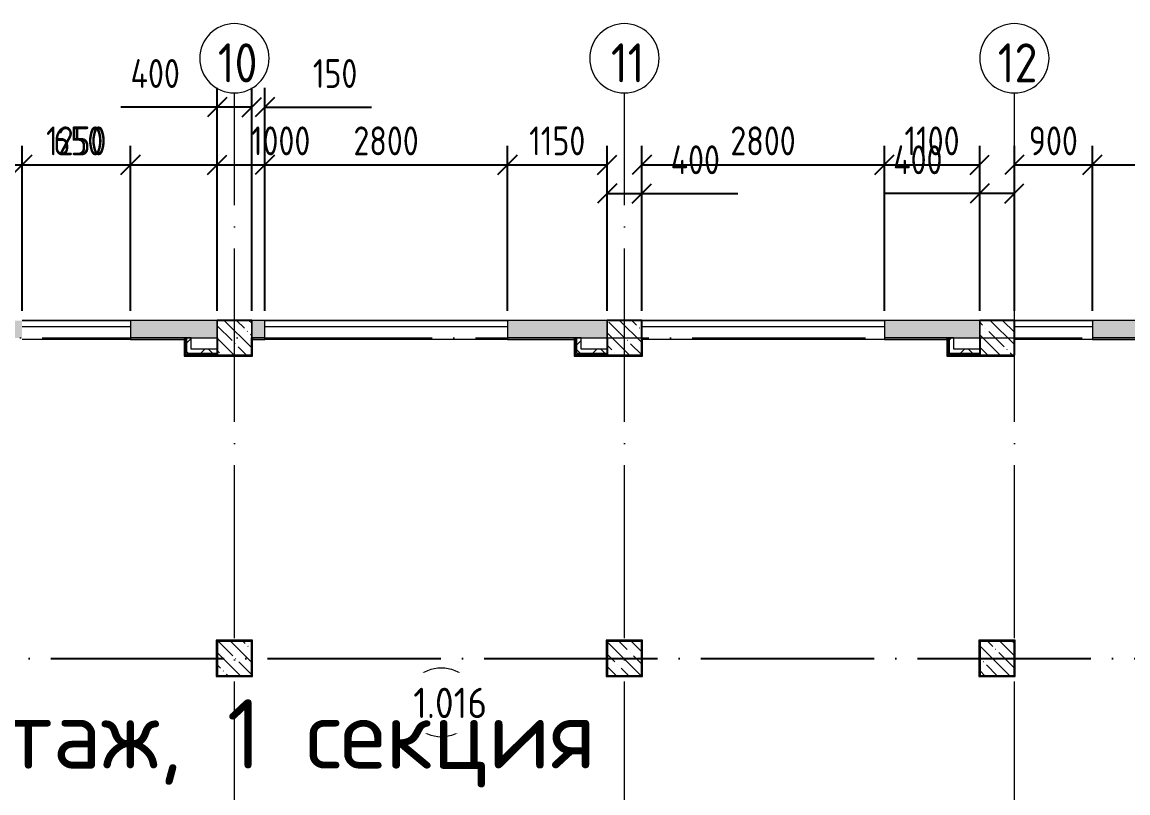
# Model space of a CAD drawing. Header units: millimetres. Extents: x -68946 to 288321, y -402657 to 324925.
# Drawn here: x 38600 to 51360, y 53122 to 62020 of the extents above; entities that cross this region are included whole.
import ezdxf

# ---------------------------------------------------------------- set-up
doc = ezdxf.new("R2010")
doc.units = ezdxf.units.MM
doc.linetypes.add('ADSK_Линия сетки', pattern=[2500, 2000, -250, 0, -250])
doc.layers.get('Defpoints').update_dxf_attribs({"color": 250})
for name, color, linetype, lineweight in [('A-____-____-DIMS', 250, 'Continuous', 9), ('A-AREA-____-IDEN', 250, 'Continuous', 9), ('A-GLAZ-____-MCUT', 250, 'Continuous', 9), ('A-GLAZ-____-OTLN', 250, 'Continuous', 5), ('A-WALL-____-MCUT', 250, 'Continuous', 13), ('A-WALL-____-PATT', 250, 'Continuous', 13), ('A-WALL-FNSH-MCUT', 250, 'Continuous', 13), ('G-____-____-TEXT', 250, 'Continuous', 9), ('I-WALL-____-OTLN', 250, 'Continuous', 9), ('S-COLS-____-MCUT', 250, 'Continuous', 25), ('S-COLS-____-OTLN', 250, 'Continuous', 9), ('S-GRID-____-IDEN', 250, 'Continuous', 9), ('S-GRID-____-OTLN', 250, 'Continuous', 9)]:
    doc.layers.add(name, color=color, linetype=linetype, lineweight=lineweight)
doc.styles.add('GOST Common', font='', dxfattribs={"width": 0.9, "height": 350})
doc.styles.add('ISOCPEUR_1', font='isocpeur.ttf', dxfattribs={"width": 0.9, "height": 250})
doc.styles.add('ISOCPEUR_6', font='isocpeur.ttf', dxfattribs={"height": 3.5})
doc.styles.get("Standard").update_dxf_attribs({"font": 'ГОСТ тип А.ttf'})
doc.styles.get('GOST Common').set_extended_font_data('GOST Common')
doc.dimstyles.new('А3', dxfattribs={"dimtxt": 333, "dimasz": 222, "dimexe": 222, "dimexo": 111, "dimgap": 111, "dimtad": 1, "dimtoh": 1, "dimdec": 0, "dimrnd": 0.0015, "dimzin": 0, "dimdsep": 46, "dimtxsty": 'Standard', "dimblk": 'OBLIQUE', "dimcen": 0, "dimclrd": 7, "dimclre": 7, "dimclrt": 7, "dimadec": 0, "dimazin": 0, "dimtfac": 1, "dimtdec": 0, "dimtofl": 0, "dimtmove": 0, "dimatfit": 3, "dimfxl": 1, "dimtolj": 1, "dimtzin": 0, "dimarcsym": 0})
pattern_1 = [(135, (0, 0), (-142.5612, -142.5612), []), (135, (142.56, 0), (-142.5612, -142.5612), [252.016, -50.403, 3.353, -47.05])]
pattern_2 = [(45, (0, 0), (-141.42136, 141.42136), []), (135, (0, 0), (-141.42136, -141.42136), [])]

# ---------------------------------------------------------------- blocks, each defined once
blk = doc.blocks.new('Окно_СКБ_2Ст1 - Окно_СКБ_2Ст_2800_ОК11Л-29018712-Кладочный план на отм_ 0_000_ Секция 1_')
at = {"layer": 'A-GLAZ-____-MCUT'}
for p, q in [((-1400, -125), (1400, -125)), ((-1400, -195), (1400, -195))]:
    blk.add_line(p, q, dxfattribs=at)
at = {"layer": 'A-GLAZ-____-OTLN'}
for p, q in [((1400, -125), (-1400, -125)), ((-1400, -195), (1400, -195))]:
    blk.add_line(p, q, dxfattribs=at)
blk = doc.blocks.new('Окно_СКБ_1Ст1 - 120_Окно_СКБ_1Ст_1250_ОК14Л-29018784-Кладочный план на отм_ 0_000_ Секция 1_')
at = {"layer": 'A-GLAZ-____-MCUT'}
for p, q in [((-625, -125), (625, -125)), ((-625, -195), (625, -195))]:
    blk.add_line(p, q, dxfattribs=at)
at = {"layer": 'A-GLAZ-____-OTLN'}
for p, q in [((625, -125), (-625, -125)), ((-625, -195), (625, -195))]:
    blk.add_line(p, q, dxfattribs=at)
blk = doc.blocks.new('Окно_СКБ_2Ст1 - Окно_СКБ_2Ст_2800_ОК11-29018754-Кладочный план на отм_ 0_000_ Секция 1_')
at = {"layer": 'A-GLAZ-____-MCUT'}
for p, q in [((-1400, -125), (1400, -125)), ((-1400, -195), (1400, -195))]:
    blk.add_line(p, q, dxfattribs=at)
at = {"layer": 'A-GLAZ-____-OTLN'}
for p, q in [((1400, -125), (-1400, -125)), ((-1400, -195), (1400, -195))]:
    blk.add_line(p, q, dxfattribs=at)
blk = doc.blocks.new('Окно_СКБ_1Ст1 - 120_Окно_СКБ_1Ст_900_ОК3л-29018700-Кладочный план на отм_ 0_000_ Секция 1_')
at = {"layer": 'A-GLAZ-____-MCUT'}
for p, q in [((-450, -125), (450, -125)), ((-450, -195), (450, -195))]:
    blk.add_line(p, q, dxfattribs=at)
at = {"layer": 'A-GLAZ-____-OTLN'}
for p, q in [((450, -125), (-450, -125)), ((-450, -195), (450, -195))]:
    blk.add_line(p, q, dxfattribs=at)
blk = doc.blocks.new('BSC_Колонна _Прямоугольная - 400x400-V17-Кладочный план на отм_ 0_000_ Секция 1_')
at = {"layer": 'S-COLS-____-OTLN', "lineweight": 5}
h = blk.add_hatch(dxfattribs=at)
h.set_pattern_fill('FP_24', color=256, style=0, pattern_type=2)
h.set_pattern_definition([(135, (-41049.98, -54675), (-142.5619, -142.5619), []), (135, (-40907.42, -54675), (-142.5619, -142.5619), [252.016, -50.403, 3.353, -47.05])])
h.paths.add_polyline_path([(-200, -200), (200, -200), (200, 200), (-200, 200)])
at = {"layer": 'S-COLS-____-MCUT'}
for p, q in [((200, 200), (-200, 200)), ((-200, 200), (-200, -200)), ((200, -200), (200, 200)), ((-200, -200), (200, -200))]:
    blk.add_line(p, q, dxfattribs=at)
blk = doc.blocks.new('BSC_Колонна _Прямоугольная - 400x400-V18-Кладочный план на отм_ 0_000_ Секция 1_')
at = {"layer": 'S-COLS-____-OTLN', "lineweight": 5}
h = blk.add_hatch(dxfattribs=at)
h.set_pattern_fill('FP_25', color=256, style=0, pattern_type=2)
h.set_pattern_definition([(135, (-45549.98, -54675), (-142.5619, -142.5619), []), (135, (-45407.42, -54675), (-142.5619, -142.5619), [252.016, -50.403, 3.353, -47.05])])
h.paths.add_polyline_path([(-200, -200), (200, -200), (200, 200), (-200, 200)])
at = {"layer": 'S-COLS-____-MCUT'}
for p, q in [((200, 200), (-200, 200)), ((-200, 200), (-200, -200)), ((200, -200), (200, 200)), ((-200, -200), (200, -200))]:
    blk.add_line(p, q, dxfattribs=at)
blk = doc.blocks.new('BSC_Колонна _Прямоугольная - 400x400-V19-Кладочный план на отм_ 0_000_ Секция 1_')
at = {"layer": 'S-COLS-____-OTLN', "lineweight": 5}
h = blk.add_hatch(dxfattribs=at)
h.set_pattern_fill('FP_26', color=256, style=0, pattern_type=2)
h.set_pattern_definition([(135, (-49849.98, -54675), (-142.5619, -142.5619), []), (135, (-49707.42, -54675), (-142.5619, -142.5619), [252.016, -50.403, 3.353, -47.05])])
h.paths.add_polyline_path([(-200, -200), (200, -200), (200, 200), (-200, 200)])
at = {"layer": 'S-COLS-____-MCUT'}
for p, q in [((200, 200), (-200, 200)), ((-200, 200), (-200, -200)), ((200, -200), (200, 200)), ((-200, -200), (200, -200))]:
    blk.add_line(p, q, dxfattribs=at)
blk = doc.blocks.new('Ось сетки - Круг_Ø8 мм-39983606-Кладочный план на отм_ 0_000_ Секция 1_')
at = {"layer": 'S-GRID-____-IDEN'}
for start, end in [(360, 180), (180, 360)]:
    blk.add_arc((0, 0), 4, start, end, dxfattribs=at)
blk = doc.blocks.new('AAR_СКБ_Марка_Помещения - Номер-17325395-Кладочный план на отм_ 0_000_ Секция 1_')
at = {"layer": 'A-AREA-____-IDEN'}
blk.add_circle((0, 1.5), 4, dxfattribs=at)
blk = doc.blocks.new('_Oblique')
at = {"color": 0, "linetype": 'ByBlock', "lineweight": -2}
blk.add_line((-0.5, -0.5), (0.5, 0.5), dxfattribs=at)
blk = doc.blocks.new('DIMBLOCK360-Кладочный план на отм_ 0_000_ Секция 1_')
at = {"layer": 'A-____-____-DIMS', "color": 7, "lineweight": -2, "transparency": 16777216}
for p, q in [((37950, 58686), (37950, 60593)), ((38600, 58686), (38600, 60593)), ((37950, 60371), (38600, 60371)), ((38600, 60371), (39677, 60371))]:
    blk.add_line(p, q, dxfattribs=at)
at = {"layer": 'Defpoints', "color": 0, "transparency": 16777216}
for p in [(38600, 60371), (37950, 58575), (38600, 58575)]:
    blk.add_point(p, dxfattribs=at)
at = {"layer": 'A-____-____-DIMS', "color": 7, "lineweight": -2, "transparency": 16777216, "xscale": 222, "yscale": 222, "zscale": 222, "rotation": 180}
blk.add_blockref('_Oblique', (37950, 60371), dxfattribs=at)
at = {"layer": 'A-____-____-DIMS', "color": 7, "lineweight": -2, "transparency": 16777216, "xscale": 222, "yscale": 222, "zscale": 222}
blk.add_blockref('_Oblique', (38600, 60371), dxfattribs=at)
at = {"layer": 'A-____-____-DIMS', "color": 7, "transparency": 16777216, "insert": (39249, 60649), "char_height": 333, "width": 1.86, "attachment_point": 5}
blk.add_mtext('\\A1;650', dxfattribs=at)
blk = doc.blocks.new('DIMBLOCK361-Кладочный план на отм_ 0_000_ Секция 1_')
at = {"layer": 'A-____-____-DIMS', "color": 7, "lineweight": -2, "transparency": 16777216}
for p, q in [((38600, 58686), (38600, 60593)), ((39850, 58686), (39850, 60593)), ((38600, 60371), (39850, 60371))]:
    blk.add_line(p, q, dxfattribs=at)
at = {"layer": 'Defpoints', "color": 0, "transparency": 16777216}
for p in [(39850, 60371), (38600, 58575), (39850, 58575)]:
    blk.add_point(p, dxfattribs=at)
at = {"layer": 'A-____-____-DIMS', "color": 7, "lineweight": -2, "transparency": 16777216, "xscale": 222, "yscale": 222, "zscale": 222, "rotation": 180}
blk.add_blockref('_Oblique', (38600, 60371), dxfattribs=at)
at = {"layer": 'A-____-____-DIMS', "color": 7, "lineweight": -2, "transparency": 16777216, "xscale": 222, "yscale": 222, "zscale": 222}
blk.add_blockref('_Oblique', (39850, 60371), dxfattribs=at)
at = {"layer": 'A-____-____-DIMS', "color": 7, "transparency": 16777216, "insert": (39225, 60649), "char_height": 333, "width": 2.3, "attachment_point": 5}
blk.add_mtext('\\A1;1250', dxfattribs=at)
blk = doc.blocks.new('DIMBLOCK362-Кладочный план на отм_ 0_000_ Секция 1_')
at = {"layer": 'A-____-____-DIMS', "color": 7, "lineweight": -2, "transparency": 16777216}
for p, q in [((39850, 58686), (39850, 60593)), ((40850, 58686), (40850, 60593)), ((39850, 60371), (40850, 60371)), ((40850, 60371), (42093, 60371))]:
    blk.add_line(p, q, dxfattribs=at)
at = {"layer": 'Defpoints', "color": 0, "transparency": 16777216}
for p in [(40850, 60371), (39850, 58575), (40850, 58575)]:
    blk.add_point(p, dxfattribs=at)
at = {"layer": 'A-____-____-DIMS', "color": 7, "lineweight": -2, "transparency": 16777216, "xscale": 222, "yscale": 222, "zscale": 222, "rotation": 180}
blk.add_blockref('_Oblique', (39850, 60371), dxfattribs=at)
at = {"layer": 'A-____-____-DIMS', "color": 7, "lineweight": -2, "transparency": 16777216, "xscale": 222, "yscale": 222, "zscale": 222}
blk.add_blockref('_Oblique', (40850, 60371), dxfattribs=at)
at = {"layer": 'A-____-____-DIMS', "color": 7, "transparency": 16777216, "insert": (41583, 60649), "char_height": 333, "width": 2.3, "attachment_point": 5}
blk.add_mtext('\\A1;1000', dxfattribs=at)
blk = doc.blocks.new('DIMBLOCK363-Кладочный план на отм_ 0_000_ Секция 1_')
at = {"layer": 'A-____-____-DIMS', "color": 7, "lineweight": -2, "transparency": 16777216}
for p, q in [((40850, 58686), (40850, 61260)), ((41250, 58686), (41250, 61260)), ((40850, 61038), (39740, 61038)), ((41250, 61038), (40850, 61038))]:
    blk.add_line(p, q, dxfattribs=at)
at = {"layer": 'Defpoints', "color": 0, "transparency": 16777216}
for p in [(41250, 61038), (40850, 58575), (41250, 58575)]:
    blk.add_point(p, dxfattribs=at)
at = {"layer": 'A-____-____-DIMS', "color": 7, "lineweight": -2, "transparency": 16777216, "xscale": 222, "yscale": 222, "zscale": 222, "rotation": 180}
blk.add_blockref('_Oblique', (40850, 61038), dxfattribs=at)
at = {"layer": 'A-____-____-DIMS', "color": 7, "lineweight": -2, "transparency": 16777216, "xscale": 222, "yscale": 222, "zscale": 222}
blk.add_blockref('_Oblique', (41250, 61038), dxfattribs=at)
at = {"layer": 'A-____-____-DIMS', "color": 7, "transparency": 16777216, "insert": (39851, 61593), "char_height": 333, "width": 1.95, "attachment_point": 1, "line_spacing_factor": 1.022761}
blk.add_mtext('\\A1;400', dxfattribs=at)
blk = doc.blocks.new('DIMBLOCK364-Кладочный план на отм_ 0_000_ Секция 1_')
at = {"layer": 'A-____-____-DIMS', "color": 7, "lineweight": -2, "transparency": 16777216}
for p, q in [((41250, 58686), (41250, 61260)), ((41400, 58686), (41400, 61260)), ((41250, 61038), (41028, 61038)), ((41400, 61038), (42632, 61038))]:
    blk.add_line(p, q, dxfattribs=at)
at = {"layer": 'Defpoints', "color": 0, "transparency": 16777216}
for p in [(41400, 61038), (41250, 58575), (41400, 58575)]:
    blk.add_point(p, dxfattribs=at)
at = {"layer": 'A-____-____-DIMS', "color": 7, "lineweight": -2, "transparency": 16777216, "xscale": 222, "yscale": 222, "zscale": 222}
blk.add_blockref('_Oblique', (41250, 61038), dxfattribs=at)
at = {"layer": 'A-____-____-DIMS', "color": 7, "lineweight": -2, "transparency": 16777216, "xscale": 222, "yscale": 222, "zscale": 222, "rotation": 180}
blk.add_blockref('_Oblique', (41400, 61038), dxfattribs=at)
at = {"layer": 'A-____-____-DIMS', "color": 7, "transparency": 16777216, "insert": (41955, 61593), "char_height": 333, "width": 1.68, "attachment_point": 1, "line_spacing_factor": 1.022761}
blk.add_mtext('\\A1;150', dxfattribs=at)
blk = doc.blocks.new('DIMBLOCK365-Кладочный план на отм_ 0_000_ Секция 1_')
at = {"layer": 'A-____-____-DIMS', "color": 7, "lineweight": -2, "transparency": 16777216}
for p, q in [((41400, 58686), (41400, 60593)), ((44200, 58686), (44200, 60593)), ((41400, 60371), (44200, 60371))]:
    blk.add_line(p, q, dxfattribs=at)
at = {"layer": 'Defpoints', "color": 0, "transparency": 16777216}
for p in [(44200, 60371), (41400, 58575), (44200, 58575)]:
    blk.add_point(p, dxfattribs=at)
at = {"layer": 'A-____-____-DIMS', "color": 7, "lineweight": -2, "transparency": 16777216, "xscale": 222, "yscale": 222, "zscale": 222, "rotation": 180}
blk.add_blockref('_Oblique', (41400, 60371), dxfattribs=at)
at = {"layer": 'A-____-____-DIMS', "color": 7, "lineweight": -2, "transparency": 16777216, "xscale": 222, "yscale": 222, "zscale": 222}
blk.add_blockref('_Oblique', (44200, 60371), dxfattribs=at)
at = {"layer": 'A-____-____-DIMS', "color": 7, "transparency": 16777216, "insert": (42800, 60649), "char_height": 333, "width": 2.48, "attachment_point": 5}
blk.add_mtext('\\A1;2800', dxfattribs=at)
blk = doc.blocks.new('DIMBLOCK366-Кладочный план на отм_ 0_000_ Секция 1_')
at = {"layer": 'A-____-____-DIMS', "color": 7, "lineweight": -2, "transparency": 16777216}
for p, q in [((44200, 58686), (44200, 60593)), ((45350, 58686), (45350, 60593)), ((44200, 60371), (45350, 60371))]:
    blk.add_line(p, q, dxfattribs=at)
at = {"layer": 'Defpoints', "color": 0, "transparency": 16777216}
for p in [(45350, 60371), (44200, 58575), (45350, 58575)]:
    blk.add_point(p, dxfattribs=at)
at = {"layer": 'A-____-____-DIMS', "color": 7, "lineweight": -2, "transparency": 16777216, "xscale": 222, "yscale": 222, "zscale": 222, "rotation": 180}
blk.add_blockref('_Oblique', (44200, 60371), dxfattribs=at)
at = {"layer": 'A-____-____-DIMS', "color": 7, "lineweight": -2, "transparency": 16777216, "xscale": 222, "yscale": 222, "zscale": 222}
blk.add_blockref('_Oblique', (45350, 60371), dxfattribs=at)
at = {"layer": 'A-____-____-DIMS', "color": 7, "transparency": 16777216, "insert": (44775, 60649), "char_height": 333, "width": 2.11, "attachment_point": 5}
blk.add_mtext('\\A1;1150', dxfattribs=at)
blk = doc.blocks.new('DIMBLOCK367-Кладочный план на отм_ 0_000_ Секция 1_')
at = {"layer": 'A-____-____-DIMS', "color": 7, "lineweight": -2, "transparency": 16777216}
for p, q in [((45350, 58686), (45350, 60264)), ((45750, 58686), (45750, 60264)), ((45350, 60042), (45750, 60042)), ((45750, 60042), (46860, 60042))]:
    blk.add_line(p, q, dxfattribs=at)
at = {"layer": 'Defpoints', "color": 0, "transparency": 16777216}
for p in [(45750, 60042), (45350, 58575), (45750, 58575)]:
    blk.add_point(p, dxfattribs=at)
at = {"layer": 'A-____-____-DIMS', "color": 7, "lineweight": -2, "transparency": 16777216, "xscale": 222, "yscale": 222, "zscale": 222, "rotation": 180}
blk.add_blockref('_Oblique', (45350, 60042), dxfattribs=at)
at = {"layer": 'A-____-____-DIMS', "color": 7, "lineweight": -2, "transparency": 16777216, "xscale": 222, "yscale": 222, "zscale": 222}
blk.add_blockref('_Oblique', (45750, 60042), dxfattribs=at)
at = {"layer": 'A-____-____-DIMS', "color": 7, "transparency": 16777216, "insert": (46083, 60597), "char_height": 333, "width": 1.95, "attachment_point": 1, "line_spacing_factor": 1.022761}
blk.add_mtext('\\A1;400', dxfattribs=at)
blk = doc.blocks.new('DIMBLOCK368-Кладочный план на отм_ 0_000_ Секция 1_')
at = {"layer": 'A-____-____-DIMS', "color": 7, "lineweight": -2, "transparency": 16777216}
for p, q in [((45750, 58686), (45750, 60593)), ((48550, 58686), (48550, 60593)), ((45750, 60371), (48550, 60371))]:
    blk.add_line(p, q, dxfattribs=at)
at = {"layer": 'Defpoints', "color": 0, "transparency": 16777216}
for p in [(48550, 60371), (45750, 58575), (48550, 58575)]:
    blk.add_point(p, dxfattribs=at)
at = {"layer": 'A-____-____-DIMS', "color": 7, "lineweight": -2, "transparency": 16777216, "xscale": 222, "yscale": 222, "zscale": 222, "rotation": 180}
blk.add_blockref('_Oblique', (45750, 60371), dxfattribs=at)
at = {"layer": 'A-____-____-DIMS', "color": 7, "lineweight": -2, "transparency": 16777216, "xscale": 222, "yscale": 222, "zscale": 222}
blk.add_blockref('_Oblique', (48550, 60371), dxfattribs=at)
at = {"layer": 'A-____-____-DIMS', "color": 7, "transparency": 16777216, "insert": (47150, 60649), "char_height": 333, "width": 2.48, "attachment_point": 5}
blk.add_mtext('\\A1;2800', dxfattribs=at)
blk = doc.blocks.new('DIMBLOCK369-Кладочный план на отм_ 0_000_ Секция 1_')
at = {"layer": 'A-____-____-DIMS', "color": 7, "lineweight": -2, "transparency": 16777216}
for p, q in [((48550, 58686), (48550, 60593)), ((49650, 58686), (49650, 60593)), ((48550, 60371), (49650, 60371))]:
    blk.add_line(p, q, dxfattribs=at)
at = {"layer": 'Defpoints', "color": 0, "transparency": 16777216}
for p in [(49650, 60371), (48550, 58575), (49650, 58575)]:
    blk.add_point(p, dxfattribs=at)
at = {"layer": 'A-____-____-DIMS', "color": 7, "lineweight": -2, "transparency": 16777216, "xscale": 222, "yscale": 222, "zscale": 222, "rotation": 180}
blk.add_blockref('_Oblique', (48550, 60371), dxfattribs=at)
at = {"layer": 'A-____-____-DIMS', "color": 7, "lineweight": -2, "transparency": 16777216, "xscale": 222, "yscale": 222, "zscale": 222}
blk.add_blockref('_Oblique', (49650, 60371), dxfattribs=at)
at = {"layer": 'A-____-____-DIMS', "color": 7, "transparency": 16777216, "insert": (49100, 60649), "char_height": 333, "width": 2.11, "attachment_point": 5}
blk.add_mtext('\\A1;1100', dxfattribs=at)
blk = doc.blocks.new('DIMBLOCK370-Кладочный план на отм_ 0_000_ Секция 1_')
at = {"layer": 'A-____-____-DIMS', "color": 7, "lineweight": -2, "transparency": 16777216}
for p, q in [((49650, 58686), (49650, 60264)), ((50050, 58686), (50050, 60264)), ((49650, 60042), (48540, 60042)), ((50050, 60042), (49650, 60042))]:
    blk.add_line(p, q, dxfattribs=at)
at = {"layer": 'Defpoints', "color": 0, "transparency": 16777216}
for p in [(50050, 60042), (49650, 58575), (50050, 58575)]:
    blk.add_point(p, dxfattribs=at)
at = {"layer": 'A-____-____-DIMS', "color": 7, "lineweight": -2, "transparency": 16777216, "xscale": 222, "yscale": 222, "zscale": 222, "rotation": 180}
blk.add_blockref('_Oblique', (49650, 60042), dxfattribs=at)
at = {"layer": 'A-____-____-DIMS', "color": 7, "lineweight": -2, "transparency": 16777216, "xscale": 222, "yscale": 222, "zscale": 222}
blk.add_blockref('_Oblique', (50050, 60042), dxfattribs=at)
at = {"layer": 'A-____-____-DIMS', "color": 7, "transparency": 16777216, "insert": (48651, 60597), "char_height": 333, "width": 1.95, "attachment_point": 1, "line_spacing_factor": 1.022761}
blk.add_mtext('\\A1;400', dxfattribs=at)
blk = doc.blocks.new('DIMBLOCK371-Кладочный план на отм_ 0_000_ Секция 1_')
at = {"layer": 'A-____-____-DIMS', "color": 7, "lineweight": -2, "transparency": 16777216}
for p, q in [((50050, 58686), (50050, 60593)), ((50950, 58686), (50950, 60593)), ((50050, 60371), (50950, 60371))]:
    blk.add_line(p, q, dxfattribs=at)
at = {"layer": 'Defpoints', "color": 0, "transparency": 16777216}
for p in [(50950, 60371), (50050, 58575), (50950, 58575)]:
    blk.add_point(p, dxfattribs=at)
at = {"layer": 'A-____-____-DIMS', "color": 7, "lineweight": -2, "transparency": 16777216, "xscale": 222, "yscale": 222, "zscale": 222, "rotation": 180}
blk.add_blockref('_Oblique', (50050, 60371), dxfattribs=at)
at = {"layer": 'A-____-____-DIMS', "color": 7, "lineweight": -2, "transparency": 16777216, "xscale": 222, "yscale": 222, "zscale": 222}
blk.add_blockref('_Oblique', (50950, 60371), dxfattribs=at)
at = {"layer": 'A-____-____-DIMS', "color": 7, "transparency": 16777216, "insert": (50500, 60649), "char_height": 333, "width": 1.86, "attachment_point": 5}
blk.add_mtext('\\A1;900', dxfattribs=at)
blk = doc.blocks.new('DIMBLOCK372-Кладочный план на отм_ 0_000_ Секция 1_')
at = {"layer": 'A-____-____-DIMS', "color": 7, "lineweight": -2, "transparency": 16777216}
for p, q in [((50950, 58686), (50950, 60593)), ((51600, 58686), (51600, 60593)), ((50950, 60371), (51600, 60371)), ((51600, 60371), (52677, 60371))]:
    blk.add_line(p, q, dxfattribs=at)
at = {"layer": 'Defpoints', "color": 0, "transparency": 16777216}
for p in [(51600, 60371), (50950, 58575), (51600, 58575)]:
    blk.add_point(p, dxfattribs=at)
at = {"layer": 'A-____-____-DIMS', "color": 7, "lineweight": -2, "transparency": 16777216, "xscale": 222, "yscale": 222, "zscale": 222, "rotation": 180}
blk.add_blockref('_Oblique', (50950, 60371), dxfattribs=at)
at = {"layer": 'A-____-____-DIMS', "color": 7, "lineweight": -2, "transparency": 16777216, "xscale": 222, "yscale": 222, "zscale": 222}
blk.add_blockref('_Oblique', (51600, 60371), dxfattribs=at)
at = {"layer": 'A-____-____-DIMS', "color": 7, "transparency": 16777216, "insert": (52249, 60649), "char_height": 333, "width": 1.86, "attachment_point": 5}
blk.add_mtext('\\A1;650', dxfattribs=at)

msp = doc.modelspace()

# ---------------------------------------------------------------- hatches: boundary and pattern name
at = {"layer": 'A-WALL-____-PATT', "lineweight": 15}
h = msp.add_hatch(dxfattribs=at)
h.set_pattern_fill('FP_9', color=256, style=0, pattern_type=2)
h.set_pattern_definition([(50, (0, 0), (364.3679, -31.8783), [38.1, -419.1]), (355, (0, 0), (-70.4859, 382.1133), [30.48, -335.28]), (100.451, (30.36, -2.66), (293.885, 350.2334), [32.38, -356.18]), (46.184, (0, 101.6), (542.1585, -84.0858), [57.15, -628.65]), (96.636, (45.2, 94.6), (474.805, 494.8554), [48.57, -534.27]), (351.184, (0, 101.6), (474.8102, 494.85), [45.72, -502.92]), (21, (50.8, 76.2), (303.2285, -204.5305), [38.1, -419.1]), (326, (50.8, 76.2), (123.6039, 368.376), [30.48, -335.28]), (71.451, (76.07, 59.16), (426.8341, 163.8427), [32.38, -356.18]), (37.5, (0, 0), (6.17665, 169.11015), [16.764, -314.452, 16.764, -323.596, -336.55]), (37.5, (0, 0), (6.17665, 169.11015), [-671.576, 16.764, -319.786]), (7.5, (0, 0), (133.63888, 200.3615), [16.764, -177.292, 16.764, -306.832, -128.27]), (7.5, (0, 0), (133.63888, 200.3615), [-517.652, 16.764, -111.506]), (327.5, (-113.28, 0), (271.18182, -11.45836), [16.764, -110.236, 16.764, -379.476, -525.78]), (327.5, (-113.28, 0), (271.18182, -11.45836), [-523.24, 16.764, -509.016]), (317.5, (-164.08, 0), (296.2585, 50.85285), [16.764, -148.336, 16.764, -246.38, -373.38]), (317.5, (-164.08, 0), (296.2585, 50.85285), [-428.244, 16.764, -356.616])])
h.paths.add_polyline_path([(69050, 58375), (69050, 58575), (63749.9781, 58575.0085), (63749.9781, 58375.0085), (67102.2057, 58375.0031)])
h.paths.add_polyline_path([(63349.9781, 58375.0091), (63349.9781, 58575.0091), (63020.2294, 58575.0097), (63020.2294, 58375.0097), (63253.8734, 58375.0093)])
h.paths.add_polyline_path([(61820.2294, 58375.0116), (61820.2294, 58575.0116), (61170, 58575.0126), (61170, 58375.0126), (61685, 58375.0118)])
h.paths.add_polyline_path([(60270, 58375.014), (60270, 58575.014), (59249.9781, 58575.0157), (59249.9781, 58375.0157), (59405.5412, 58375.0154)])
h.paths.add_polyline_path([(58849.9781, 58375.0163), (58849.9781, 58575.0163), (54749.9781, 58575.0229), (54749.9781, 58375.0229), (58306.0176, 58375.0172)])
h.paths.add_polyline_path([(54349.9781, 58375.0235), (54349.9781, 58575.0235), (52850, 58575.0259), (52850, 58375.0259), (53907.9236, 58375.0242)])
h.paths.add_polyline_path([(51600, 58375.0279), (51600, 58575.0279), (50950, 58575.0289), (50950, 58375.0289)])
h.paths.add_polyline_path([(49649.9781, 58375.031), (49649.9781, 58575.031), (48550, 58575.0328), (48550, 58375.0328), (49509.8296, 58375.0312)])
h.paths.add_polyline_path([(45349.9781, 58375.0379), (45349.9781, 58575.0379), (44200.229, 58575.0397), (44200.229, 58375.0397), (45111.7356, 58375.0383)])
h.paths.add_polyline_path([(41400.229, 58375.0442), (41400.229, 58575.0442), (41249.9781, 58575.0444), (41249.9781, 58375.0444), (41263.4033, 58375.0444)])
h.paths.add_polyline_path([(40849.9781, 58375.0451), (40849.9781, 58575.0451), (39850, 58575.0467), (39850, 58375.0467), (40713.6415, 58375.0453)])
h.paths.add_polyline_path([(38600, 58375.0487), (38600, 58575.0487), (37950, 58575.0497), (37950, 58375.0497), (38514.5945, 58375.0488)])
h.paths.add_polyline_path([(37050, 58375.0512), (37050, 58575.0512), (36349.9781, 58575.0523), (36349.9781, 58375.0523), (36865.3093, 58375.0515)])
h.paths.add_polyline_path([(35949.9781, 58375.0529), (35949.9781, 58575.0529), (35500, 58575.0536), (35500, 58375.0536), (35765.7858, 58375.0532)])
h.paths.add_polyline_path([(32700, 58375.0581), (32700, 58575.0581), (31725.0002, 58575.0597), (31724.9998, 58375.0597), (32655, 58375.0582)])
h = msp.add_hatch(dxfattribs=at)
h.set_pattern_fill('FP_28', color=42, style=0, pattern_type=2)
h.set_pattern_definition(pattern_2)
h.paths.add_polyline_path([(40549.7344, 58193.0006), (40549.7344, 58375.0006), (40499.7344, 58375.0006), (40499.7344, 58193.0006)])
h = msp.add_hatch(dxfattribs=at)
h.set_pattern_fill('FP_28', color=42, style=0, pattern_type=2)
h.set_pattern_definition(pattern_2)
h.paths.add_polyline_path([(45049.7563, 58193.0006), (45049.7563, 58375), (44999.7563, 58375), (44999.7563, 58193.0006)])
h = msp.add_hatch(dxfattribs=at)
h.set_pattern_fill('FP_28', color=42, style=0, pattern_type=2)
h.set_pattern_definition(pattern_2)
h.paths.add_polyline_path([(49299.7344, 58193.0006), (49349.7344, 58193.0006), (49349.7344, 58375.0006), (49299.7344, 58375.0006)])
h = msp.add_hatch(dxfattribs=at)
h.set_pattern_fill('FP_28', color=42, style=0, pattern_type=2)
h.set_pattern_definition(pattern_2)
h.paths.add_polyline_path([(40849.9781, 58193.0006), (40849.9781, 58243.0006), (40549.7344, 58243.0006), (40549.7344, 58193.0006), (40713.6415, 58193.0006)])
h = msp.add_hatch(dxfattribs=at)
h.set_pattern_fill('FP_28', color=42, style=0, pattern_type=2)
h.set_pattern_definition(pattern_2)
h.paths.add_polyline_path([(45350, 58193.0006), (45350, 58243.0006), (45049.7563, 58243.0006), (45049.7563, 58193.0006), (45111.7356, 58193.0006)])
h = msp.add_hatch(dxfattribs=at)
h.set_pattern_fill('FP_28', color=42, style=0, pattern_type=2)
h.set_pattern_definition(pattern_2)
h.paths.add_polyline_path([(49649.9781, 58193.0006), (49649.9781, 58243.0006), (49349.7344, 58243.0006), (49349.7344, 58193.0006), (49509.8296, 58193.0006)])
at = {"layer": 'I-WALL-____-OTLN'}
h = msp.add_hatch(dxfattribs=at)
h.set_pattern_fill('FP_28', color=30, style=0, pattern_type=2)
h.set_pattern_definition(pattern_2)
h.paths.add_polyline_path([(40487.2344, 58168.0006), (40487.2344, 58375.0006), (40474.7344, 58375.0006), (40474.7344, 58168.0006)])
h = msp.add_hatch(dxfattribs=at)
h.set_pattern_fill('FP_28', color=30, style=0, pattern_type=2)
h.set_pattern_definition(pattern_2)
h.paths.add_polyline_path([(40499.7344, 58180.5006), (40499.7344, 58375.0006), (40487.2344, 58375.0006), (40487.2344, 58180.5006)])
h = msp.add_hatch(dxfattribs=at)
h.set_pattern_fill('FP_28', color=30, style=0, pattern_type=2)
h.set_pattern_definition(pattern_2)
h.paths.add_polyline_path([(44974.7563, 58168.0006), (44987.2563, 58168.0006), (44987.2563, 58375), (44974.7563, 58375), (44974.7563, 58264.1097)])
h = msp.add_hatch(dxfattribs=at)
h.set_pattern_fill('FP_28', color=30, style=0, pattern_type=2)
h.set_pattern_definition(pattern_2)
h.paths.add_polyline_path([(44999.7563, 58180.5006), (44999.7563, 58375), (44987.2563, 58375), (44987.2563, 58180.5006)])
h = msp.add_hatch(dxfattribs=at)
h.set_pattern_fill('FP_28', color=30, style=0, pattern_type=2)
h.set_pattern_definition(pattern_2)
h.paths.add_polyline_path([(49287.2344, 58168.0006), (49287.2344, 58375.0006), (49274.7344, 58375.0006), (49274.7344, 58168.0006)])
h = msp.add_hatch(dxfattribs=at)
h.set_pattern_fill('FP_28', color=30, style=0, pattern_type=2)
h.set_pattern_definition(pattern_2)
h.paths.add_polyline_path([(49299.7344, 58180.5006), (49299.7344, 58375.0006), (49287.2344, 58375.0006), (49287.2344, 58180.5006)])
h = msp.add_hatch(dxfattribs=at)
h.set_pattern_fill('FP_28', color=30, style=0, pattern_type=2)
h.set_pattern_definition(pattern_2)
h.paths.add_polyline_path([(40499.7344, 58180.5006), (40849.9781, 58180.5006), (40849.9781, 58193.0006), (40499.7344, 58193.0006)])
h = msp.add_hatch(dxfattribs=at)
h.set_pattern_fill('FP_28', color=30, style=0, pattern_type=2)
h.set_pattern_definition(pattern_2)
h.paths.add_polyline_path([(45350, 58180.5006), (45350, 58193.0006), (44999.7563, 58193.0006), (44999.7563, 58180.5006), (45111.7356, 58180.5006)])
h = msp.add_hatch(dxfattribs=at)
h.set_pattern_fill('FP_28', color=30, style=0, pattern_type=2)
h.set_pattern_definition(pattern_2)
h.paths.add_polyline_path([(49509.8296, 58180.5006), (49649.9781, 58180.5006), (49649.9781, 58193.0006), (49299.7344, 58193.0006), (49299.7344, 58180.5006), (49349.7344, 58180.5006)])
h = msp.add_hatch(dxfattribs=at)
h.set_pattern_fill('FP_28', color=30, style=0, pattern_type=2)
h.set_pattern_definition(pattern_2)
h.paths.add_polyline_path([(40713.6415, 58168.0006), (40849.9781, 58168.0006), (40849.9781, 58180.5006), (40487.2344, 58180.5006), (40487.2344, 58168.0006), (40549.7344, 58168.0006)])
h = msp.add_hatch(dxfattribs=at)
h.set_pattern_fill('FP_28', color=30, style=0, pattern_type=2)
h.set_pattern_definition(pattern_2)
h.paths.add_polyline_path([(44999.7563, 58168.0006), (45350, 58168.0006), (45350, 58180.5006), (44987.2563, 58180.5006), (44987.2563, 58168.0006)])
h = msp.add_hatch(dxfattribs=at)
h.set_pattern_fill('FP_28', color=30, style=0, pattern_type=2)
h.set_pattern_definition(pattern_2)
h.paths.add_polyline_path([(49299.7344, 58168.0006), (49649.9781, 58168.0006), (49649.9781, 58180.5006), (49287.2344, 58180.5006), (49287.2344, 58168.0006)])
at = {"layer": 'S-COLS-____-OTLN', "lineweight": 5}
h = msp.add_hatch(dxfattribs=at)
h.set_pattern_fill('FP_8', color=256, style=0, pattern_type=2)
h.set_pattern_definition(pattern_1)
h.paths.add_polyline_path([(40849.9781, 58175.0006), (41249.9781, 58175.0006), (41249.9781, 58575.0006), (40849.9781, 58575.0006), (40849.9781, 58375.0451)])
h = msp.add_hatch(dxfattribs=at)
h.set_pattern_fill('FP_8', color=256, style=0, pattern_type=2)
h.set_pattern_definition(pattern_1)
h.paths.add_polyline_path([(45349.9781, 58175.0006), (45749.9781, 58175.0006), (45749.9781, 58575.0006), (45349.9781, 58575.0006), (45349.9781, 58375.0379)])
h = msp.add_hatch(dxfattribs=at)
h.set_pattern_fill('FP_8', color=256, style=0, pattern_type=2)
h.set_pattern_definition(pattern_1)
h.paths.add_polyline_path([(49649.9781, 58175.0006), (50049.9781, 58175.0006), (50049.9781, 58575.0006), (49649.9781, 58575.0006), (49649.9781, 58375.031)])

# ---------------------------------------------------------------- linework, layer by layer
at = {"linetype": 'ADSK_Линия сетки'}
msp.add_line((-3569.5512, 54675.0006), (72376.0288, 54675.0006), dxfattribs=at)
at = {"layer": 'A-WALL-____-MCUT', "lineweight": 15}
for p, q in [((40849.9781, 58575.0451), (39850, 58575.0467)), ((39850, 58575.0467), (39850, 58375.0467)), ((40849.9781, 58375.0451), (40849.9781, 58575.0451)), ((41400.229, 58575.0442), (41249.9781, 58575.0444)), ((41249.9781, 58575.0444), (41249.9781, 58375.0444)), ((41400.229, 58375.0442), (41400.229, 58575.0442)), ((45349.9781, 58575.0379), (44200.229, 58575.0397)), ((44200.229, 58575.0397), (44200.229, 58375.0397)), ((45349.9781, 58375.0379), (45349.9781, 58575.0379)), ((49649.9781, 58575.031), (48550, 58575.0328)), ((48550, 58575.0328), (48550, 58375.0328)), ((49649.9781, 58375.031), (49649.9781, 58575.031)), ((51600, 58575.0279), (50950, 58575.0289)), ((50950, 58575.0289), (50950, 58375.0289)), ((39850, 58375.0467), (40849.9781, 58375.0451)), ((40474.7344, 58375), (39850, 58375)), ((40471.7344, 58375), (40471.7344, 58165.0006)), ((40474.7344, 58168.0006), (40474.7344, 58375)), ((40487.2344, 58180.5006), (40487.2344, 58375.0006)), ((40549.7344, 58375.0006), (40499.7344, 58375.0006)), ((40499.7344, 58193.0006), (40499.7344, 58375.0006)), ((40549.7344, 58243.0006), (40549.7344, 58375.0006)), ((41249.9781, 58375.0444), (41400.229, 58375.0442)), ((41400.229, 58375), (41259.9781, 58375)), ((41259.9781, 58375), (41259.9781, 58355)), ((44200.229, 58375.0397), (44971.7563, 58375.0385)), ((44974.7563, 58375), (44200.229, 58375)), ((44971.7563, 58375.0385), (44971.7563, 58165.0006)), ((44974.7563, 58375.0385), (44971.7563, 58375.0385)), ((44974.7563, 58375.0385), (45349.9781, 58375.0379)), ((44974.7563, 58168.0006), (44974.7563, 58375.0385)), ((44987.2563, 58180.5006), (44987.2563, 58375)), ((45049.7563, 58375), (44999.7563, 58375)), ((44999.7563, 58193.0006), (44999.7563, 58375)), ((45049.7563, 58243.0006), (45049.7563, 58375)), ((48550, 58375.0328), (49271.7344, 58375.0316)), ((49274.7344, 58375.0006), (48550, 58375.0006)), ((49271.7344, 58375.0316), (49271.7344, 58165.0006)), ((49274.7344, 58375.0316), (49271.7344, 58375.0316)), ((49274.7344, 58375.0316), (49649.9781, 58375.031)), ((49274.7344, 58168.0006), (49274.7344, 58375.0316)), ((49287.2344, 58180.5006), (49287.2344, 58375.0006)), ((49349.7344, 58375.0006), (49299.7344, 58375.0006)), ((49299.7344, 58193.0006), (49299.7344, 58375.0006)), ((49349.7344, 58243.0006), (49349.7344, 58375.0006)), ((50950, 58375.0289), (51600, 58375.0279)), ((51600, 58375), (50950, 58375)), ((40849.9781, 58193.0006), (40499.7344, 58193.0006)), ((40849.9781, 58243.0006), (40549.7344, 58243.0006)), ((40849.9781, 58193.0006), (40849.9781, 58243.0006)), ((45350, 58193.0006), (44999.7563, 58193.0006)), ((45350, 58243.0006), (45049.7563, 58243.0006)), ((45350, 58193.0006), (45350, 58243.0006)), ((49649.9781, 58193.0006), (49299.7344, 58193.0006)), ((49649.9781, 58243.0006), (49349.7344, 58243.0006)), ((49649.9781, 58193.0006), (49649.9781, 58243.0006)), ((40471.7344, 58165.0006), (40849.9781, 58165.0006)), ((40849.9781, 58168.0006), (40474.7344, 58168.0006)), ((40849.9781, 58180.5006), (40487.2344, 58180.5006)), ((40849.9781, 58168.0006), (40849.9781, 58175.0006)), ((40849.9781, 58165.0006), (40849.9781, 58168.0006)), ((44971.7563, 58165.0006), (45350, 58165.0006)), ((45350, 58168.0006), (44974.7563, 58168.0006)), ((45350, 58180.5006), (44987.2563, 58180.5006)), ((45350, 58168.0006), (45350, 58175.0006)), ((45350, 58165.0006), (45350, 58168.0006)), ((49271.7344, 58165.0006), (49649.9781, 58165.0006)), ((49649.9781, 58168.0006), (49274.7344, 58168.0006)), ((49649.9781, 58180.5006), (49287.2344, 58180.5006)), ((49649.9781, 58168.0006), (49649.9781, 58175.0006)), ((49649.9781, 58165.0006), (49649.9781, 58168.0006))]:
    msp.add_line(p, q, dxfattribs=at)
at = {"layer": 'A-WALL-FNSH-MCUT', "lineweight": 15}
for p, q in [((39850, 58375), (39850, 58355)), ((39850, 58355), (40471.7344, 58355)), ((40474.7344, 58375.0006), (40474.7344, 58375)), ((40499.7344, 58375.0006), (40474.7344, 58375.0006)), ((41249.9781, 58375), (41249.9781, 58175.0006)), ((41259.9781, 58375), (41249.9781, 58375)), ((41259.9781, 58165.0006), (41259.9781, 58355)), ((41259.9781, 58355), (41400.229, 58355)), ((41400.229, 58355), (41400.229, 58375)), ((44200.229, 58375), (44200.229, 58355)), ((44200.229, 58355), (44974.7563, 58355)), ((44999.7563, 58375), (44974.7563, 58375)), ((45760, 58375.0006), (45750, 58375.0006)), ((45750, 58375.0006), (45750, 58175.0006)), ((45760, 58165.0006), (45760, 58375.0006)), ((48550, 58375.0006), (48550, 58355.0006)), ((48550, 58355.0006), (49274.7344, 58355.0006)), ((49299.7344, 58375.0006), (49274.7344, 58375.0006)), ((50950, 58375), (50950, 58355)), ((50950, 58355), (51600, 58355)), ((40849.9781, 58175.0006), (40849.9781, 58193.0006)), ((45350, 58175.0006), (45350, 58193.0006)), ((49649.9781, 58175.0006), (49649.9781, 58193.0006)), ((41249.9781, 58175.0006), (40849.9781, 58175.0006)), ((40849.9781, 58165.0006), (41259.9781, 58165.0006)), ((45750, 58175.0006), (45350, 58175.0006)), ((45350, 58165.0006), (45760, 58165.0006)), ((50050, 58175.0006), (49649.9781, 58175.0006)), ((49649.9781, 58165.0006), (50050, 58165.0006)), ((50050, 58165.0006), (50050, 58175.0006)), ((41260, 54885), (40840, 54885)), ((40840, 54885), (40840, 54465)), ((41260, 54465), (41260, 54885)), ((45760, 54885), (45340, 54885)), ((45340, 54885), (45340, 54465)), ((45760, 54465), (45760, 54885)), ((50059.9781, 54885), (49640, 54885)), ((49640, 54885), (49640, 54465)), ((50059.9781, 54465), (50059.9781, 54885)), ((40840, 54465), (41260, 54465)), ((45340, 54465), (45760, 54465)), ((49640, 54465), (50059.9781, 54465))]:
    msp.add_line(p, q, dxfattribs=at)
at = {"layer": 'I-WALL-____-OTLN', "lineweight": 15}
for p, q in [((38600, 58575.0487), (39850, 58575.0467)), ((41400.229, 58575.0442), (44200.229, 58575.0397)), ((45750, 58575.0373), (48550, 58575.0328)), ((50050, 58575.0304), (50950, 58575.0289)), ((39850, 58355), (38600, 58355)), ((44200.229, 58355), (41400.229, 58355)), ((48550, 58355.0006), (45760, 58355.0006)), ((50950, 58355), (50059.9781, 58355))]:
    msp.add_line(p, q, dxfattribs=at)
at = {"layer": 'S-COLS-____-MCUT'}
for p, q in [((41249.9781, 58575.0006), (40849.9781, 58575.0006)), ((45749.9781, 58575.0006), (45349.9781, 58575.0006)), ((45749.9781, 58175.0006), (45749.9781, 58575.0006)), ((50049.9781, 58575.0006), (49649.9781, 58575.0006)), ((50049.9781, 58175.0006), (50049.9781, 58575.0006)), ((40849.9781, 58375.0451), (40849.9781, 58175.0006)), ((41249.9781, 58175.0006), (41249.9781, 58375.0444)), ((45349.9781, 58375.0379), (45349.9781, 58175.0006)), ((49649.9781, 58375.031), (49649.9781, 58175.0006)), ((40849.9781, 58175.0006), (41249.9781, 58175.0006)), ((45349.9781, 58175.0006), (45749.9781, 58175.0006)), ((49649.9781, 58175.0006), (50049.9781, 58175.0006))]:
    msp.add_line(p, q, dxfattribs=at)
at = {"layer": 'S-COLS-____-OTLN'}
for p, q in [((40849.9781, 58575.0006), (40849.9781, 58375.0451)), ((41249.9781, 58375.0444), (41249.9781, 58575.0006)), ((45349.9781, 58575.0006), (45349.9781, 58375.0379)), ((49649.9781, 58575.0006), (49649.9781, 58375.031))]:
    msp.add_line(p, q, dxfattribs=at)
at = {"layer": 'S-GRID-____-OTLN', "linetype": 'ADSK_Линия сетки'}
for p, q in [((41050, 39906.0281), (41050, 61202.0051)), ((45550, 39906.0281), (45550, 61202.0051)), ((50050, 39906.0281), (50050, 61202.0051)), ((-3669.3683, 58375.0006), (72376.0288, 58375.0006))]:
    msp.add_line(p, q, dxfattribs=at)

# ---------------------------------------------------------------- block references
at = {"layer": 'A-AREA-____-IDEN', "xscale": 99.99999999999993, "yscale": 99.99999999999993, "zscale": 99.99999999999993}
msp.add_blockref('AAR_СКБ_Марка_Помещения - Номер-17325395-Кладочный план на отм_ 0_000_ Секция 1_', (43437.3444, 54017.3586), dxfattribs=at)
at = {"layer": 'A-GLAZ-____-OTLN'}
for name, p in [('Окно_СКБ_1Ст1 - 120_Окно_СКБ_1Ст_1250_ОК14Л-29018784-Кладочный план на отм_ 0_000_ Секция 1_', (39225, 58700)), ('Окно_СКБ_2Ст1 - Окно_СКБ_2Ст_2800_ОК11-29018754-Кладочный план на отм_ 0_000_ Секция 1_', (42800.229, 58700)), ('Окно_СКБ_2Ст1 - Окно_СКБ_2Ст_2800_ОК11Л-29018712-Кладочный план на отм_ 0_000_ Секция 1_', (47150, 58700)), ('Окно_СКБ_1Ст1 - 120_Окно_СКБ_1Ст_900_ОК3л-29018700-Кладочный план на отм_ 0_000_ Секция 1_', (50500, 58700))]:
    msp.add_blockref(name, p, dxfattribs=at)
at = {"layer": 'S-COLS-____-OTLN'}
for name, p in [('BSC_Колонна _Прямоугольная - 400x400-V17-Кладочный план на отм_ 0_000_ Секция 1_', (41049.9781, 54675)), ('BSC_Колонна _Прямоугольная - 400x400-V18-Кладочный план на отм_ 0_000_ Секция 1_', (45549.9781, 54675)), ('BSC_Колонна _Прямоугольная - 400x400-V19-Кладочный план на отм_ 0_000_ Секция 1_', (49849.9781, 54675))]:
    msp.add_blockref(name, p, dxfattribs=at)
at = {"layer": 'S-GRID-____-IDEN', "xscale": 99.99999999999993, "yscale": 99.99999999999993, "zscale": 99.99999999999993}
for p in [(41050, 61602.0051), (45550, 61602.0051), (50050, 61602.0051)]:
    msp.add_blockref('Ось сетки - Круг_Ø8 мм-39983606-Кладочный план на отм_ 0_000_ Секция 1_', p, dxfattribs=at)

# ---------------------------------------------------------------- texts
at = {"layer": 'G-____-____-TEXT', "color": 7, "insert": (36979.3171, 54202.6075), "char_height": 800, "width": 18169.734652, "attachment_point": 1, "style": 'ISOCPEUR_6'}
msp.add_mtext('1 этаж, 1 секция', dxfattribs=at)
at = {"layer": 'S-GRID-____-IDEN', "color": 18, "true_color": 0x000000, "char_height": 450, "attachment_point": 1, "style": 'GOST Common'}
for s, insert, width in [('10', (40858.8193, 61774.5385), 461.772), ('11', (45394.3693, 61774.5385), 375.18975), ('12', (49858.8193, 61774.5385), 461.772)]:
    msp.add_mtext(s, dxfattribs=dict(at, insert=insert, width=width))

# ---------------------------------------------------------------- dimensions: what is measured, and where the dimension line sits
at = {"layer": 'A-____-____-DIMS'}
for base, p1, p2, picture, middle in [((41249.9781, 61037.8105), (40849.9781, 58575.0006), (41249.9781, 58575.0006), 'DIMBLOCK363-Кладочный план на отм_ 0_000_ Секция 1_', (40183.9781, 61037.8105)), ((41400.229, 61037.8105), (41249.9781, 58575.0006), (41400.229, 58575.0442), 'DIMBLOCK364-Кладочный план на отм_ 0_000_ Секция 1_', (42238.279, 61037.8105)), ((45749.9781, 60041.8382), (45349.9781, 58575.0006), (45749.9781, 58575.0006), 'DIMBLOCK367-Кладочный план на отм_ 0_000_ Секция 1_', (46415.9781, 60041.8382)), ((50049.9781, 60041.8382), (49649.9781, 58575.0006), (50049.9781, 58575.0006), 'DIMBLOCK370-Кладочный план на отм_ 0_000_ Секция 1_', (48983.9781, 60041.8382))]:
    dim = msp.add_linear_dim(base=base, p1=p1, p2=p2, dimstyle='А3', dxfattribs=at)
    dim.commit()
    dim.dimension.update_dxf_attribs({"geometry": picture, "text_midpoint": middle, "dimtype": 160})
for base, p1, p2, picture, middle in [((38600, 60371.2672), (37950, 58575.0497), (38600, 58575.0487), 'DIMBLOCK360-Кладочный план на отм_ 0_000_ Секция 1_', (39249.35, 60648.7672)), ((39850, 60371.2672), (38600, 58575.0487), (39850, 58575.0467), 'DIMBLOCK361-Кладочный план на отм_ 0_000_ Секция 1_', (39225, 60648.7672)), ((40849.9781, 60371.2672), (39850, 58575.0467), (40849.9781, 58575.0006), 'DIMBLOCK362-Кладочный план на отм_ 0_000_ Секция 1_', (41582.5781, 60648.7672)), ((44200.229, 60371.2672), (41400.229, 58575.0442), (44200.229, 58575.0397), 'DIMBLOCK365-Кладочный план на отм_ 0_000_ Секция 1_', (42800.229, 60648.7672)), ((45349.9781, 60371.2672), (44200.229, 58575.0397), (45349.9781, 58575.0006), 'DIMBLOCK366-Кладочный план на отм_ 0_000_ Секция 1_', (44775.1035, 60648.7672)), ((48550, 60371.2672), (45749.9781, 58575.0006), (48550, 58575.0328), 'DIMBLOCK368-Кладочный план на отм_ 0_000_ Секция 1_', (47149.989, 60648.7672)), ((49649.9781, 60371.2672), (48550, 58575.0328), (49649.9781, 58575.0006), 'DIMBLOCK369-Кладочный план на отм_ 0_000_ Секция 1_', (49099.989, 60648.7672)), ((50950, 60371.2672), (50049.9781, 58575.0006), (50950, 58575.0289), 'DIMBLOCK371-Кладочный план на отм_ 0_000_ Секция 1_', (50499.989, 60648.7672)), ((51600, 60371.2672), (50950, 58575.0289), (51600, 58575.0279), 'DIMBLOCK372-Кладочный план на отм_ 0_000_ Секция 1_', (52249.35, 60648.7672))]:
    dim = msp.add_linear_dim(base=base, p1=p1, p2=p2, dimstyle='А3', dxfattribs=at)
    dim.commit()
    dim.dimension.update_dxf_attribs({"geometry": picture, "text_midpoint": middle})

# ---------------------------------------------------------------- next in the draw order: texts
at = {"layer": 'A-AREA-____-IDEN', "insert": (43113.3702, 54336.0891), "char_height": 350, "width": 743.164312, "attachment_point": 1, "style": 'ISOCPEUR_1', "bg_fill": 3, "box_fill_scale": 1.5, "bg_fill_color": 256, "bg_fill_transparency": 0}
msp.add_mtext('1.016', dxfattribs=at)

doc.saveas('drawing.dxf')
